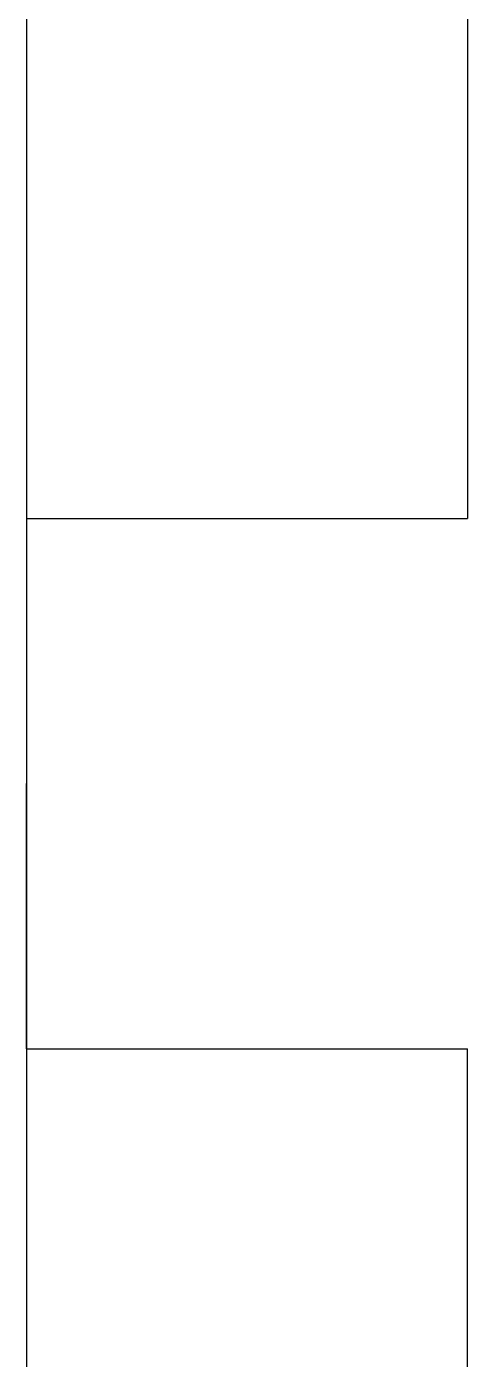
# Model space of a CAD drawing. Header units: millimetres. Extents: x 0 to 148, y -148 to 0.
# Drawn here: x 0 to 6, y -36.88 to -18.74 of the extents above; entities that cross this region are included whole.
import ezdxf

# ---------------------------------------------------------------- set-up
doc = ezdxf.new("R2010")
doc.units = ezdxf.units.MM
doc.linetypes.add('K5LT_BASIC', pattern=[0])

# ---------------------------------------------------------------- blocks, each defined once
blk = doc.blocks.new('U0')
at = {"color": 5, "linetype": 'K5LT_BASIC', "true_color": 0x0000ff}
blk.add_line((0, 0), (0, -148), dxfattribs=at)

msp = doc.modelspace()

# ---------------------------------------------------------------- linework, layer by layer
at = {"color": 5, "linetype": 'K5LT_BASIC', "true_color": 0x0000ff}
for p, q in [((6, -18.371), (6, -25.435)), ((0, -25.435), (6, -25.435)), ((0, -25.435), (0, -29.044)), ((0, -32.654), (0, -29.044)), ((0, -32.654), (6, -32.654)), ((6, -39.718), (6, -32.654))]:
    msp.add_line(p, q, dxfattribs=at)

# ---------------------------------------------------------------- block references
msp.add_blockref('U0', (0, 0))

doc.saveas('drawing.dxf')
